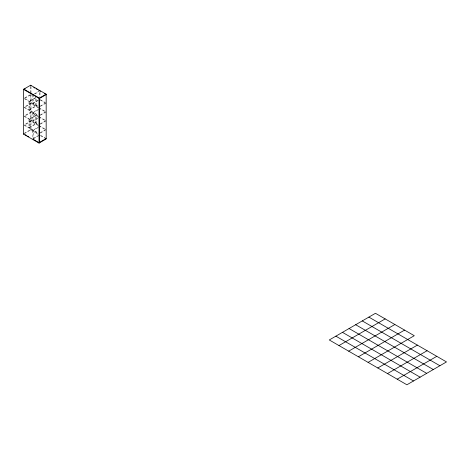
<?xml version="1.0" encoding="UTF-8"?>
<svg xmlns="http://www.w3.org/2000/svg" width="470" height="470" viewBox="0 0 470 470"><rect width="100%" height="100%" fill="white"/><g stroke="black" fill="none" stroke-linecap="round" stroke-linejoin="round"><path stroke-width="0.35" stroke-dasharray="2.35 1.76" d="M30.374 94.646L24.199 98.212L38.411 106.42M24.816 98.259L30.991 94.693L32.224 95.41M34.093 94.029L39.65 90.822L39.65 97.173M35.056 93.871L38.763 91.732M36.137 97.666L29.346 101.59L29.346 110.062L36.137 106.138L36.137 98.371M38.411 100.004L32.853 103.212L32.853 94.74M38.146 100.562L33.206 103.412L33.206 94.94M40.261 106.061L45.819 102.854M40.261 106.467L45.819 103.259M39.65 108.57L32.853 112.489L32.853 120.96L39.65 117.042M38.146 109.839L33.206 112.694L33.206 121.16L39.38 117.6M40.261 114.938L45.819 111.731M40.261 115.338L45.819 112.13M40.261 123.81L45.819 120.602M23.847 133.509L30.644 129.591L38.094 133.891M40.261 124.215L45.819 121.007M24.469 133.556L30.991 129.791L30.991 94.617M39.65 126.318L32.853 130.237L32.853 138.004M38.146 127.587L33.206 130.443L33.206 138.914M40.261 132.687L45.819 129.479M40.261 133.092L45.819 129.879M32.853 138.709L39.65 134.79M33.822 138.556L39.38 135.348M40.261 99.646L45.202 102.495M40.261 100.045L45.202 102.901M24.199 98.618L38.411 106.819M38.405 107.448L30.991 103.165L24.199 107.09L38.411 115.291M39.022 107.806L45.202 111.372M38.405 107.853L30.991 103.57L24.199 107.495L38.411 115.696M39.022 108.206L45.202 111.772M38.405 116.325L30.991 112.042L24.199 115.961L38.411 124.168M39.022 116.677L45.202 120.244M38.405 116.725L30.991 112.448L24.199 116.366L38.411 124.573M39.022 117.083L45.202 120.649M38.405 125.196L30.991 120.919L24.199 124.838L38.411 133.045M39.022 125.555L45.202 129.121M38.405 125.602L30.991 121.319L24.199 125.243L38.411 133.445M39.022 125.954L45.202 129.526M40.579 135.325L45.549 138.198M38.094 134.297L30.644 129.99L30.644 94.411M40.579 135.73L44.926 138.239M39.997 92.431L39.997 96.667M30.991 86.556L30.991 93.883M30.644 86.351L30.644 93.683M35.791 97.466L28.993 101.385L28.993 109.857L35.791 105.938L35.791 97.466M35.791 115.215L28.993 119.139L28.993 127.605L35.791 123.686L35.791 115.215M36.137 115.414L29.346 119.339L29.346 127.811L36.137 123.886L36.137 115.414"/><path stroke-width="0.7" d="M23.5 89.341L30.644 85.217L46.172 94.182L46.172 138.956L39.028 143.08L23.5 134.114L23.5 89.341L39.028 98.306L46.172 94.182M25.086 88.83L23.847 89.541L23.847 89.136L39.374 98.101L39.374 142.88L33.164 139.29M39.374 98.506L46.172 94.582L44.303 93.507M23.5 134.114L23.847 133.915M39.374 142.475L46.172 138.556L45.819 138.35M338.982 345.568L385.171 318.895M348.681 351.166L394.876 324.5M358.387 356.771L404.576 330.105M368.092 362.376L414.281 335.703L375.465 313.296L329.276 339.963L406.908 384.783L446.5 361.923L368.868 317.103M377.798 367.975L417.389 345.115M387.497 373.579L427.089 350.72M397.203 379.178L436.795 356.325M30.991 85.822L30.644 85.217M33.746 87.414L34.992 88.131M36.231 88.848L37.477 89.564M38.716 90.281L40.579 91.356M362.27 320.916L439.902 365.736M355.673 324.723L433.305 369.543M25.092 134.632L26.332 135.348M27.577 136.065L28.817 136.782M349.069 328.536L426.701 373.356M342.471 332.343L420.104 377.163M335.874 336.156L413.506 380.976M39.028 98.306L39.028 143.08"/></g></svg>
